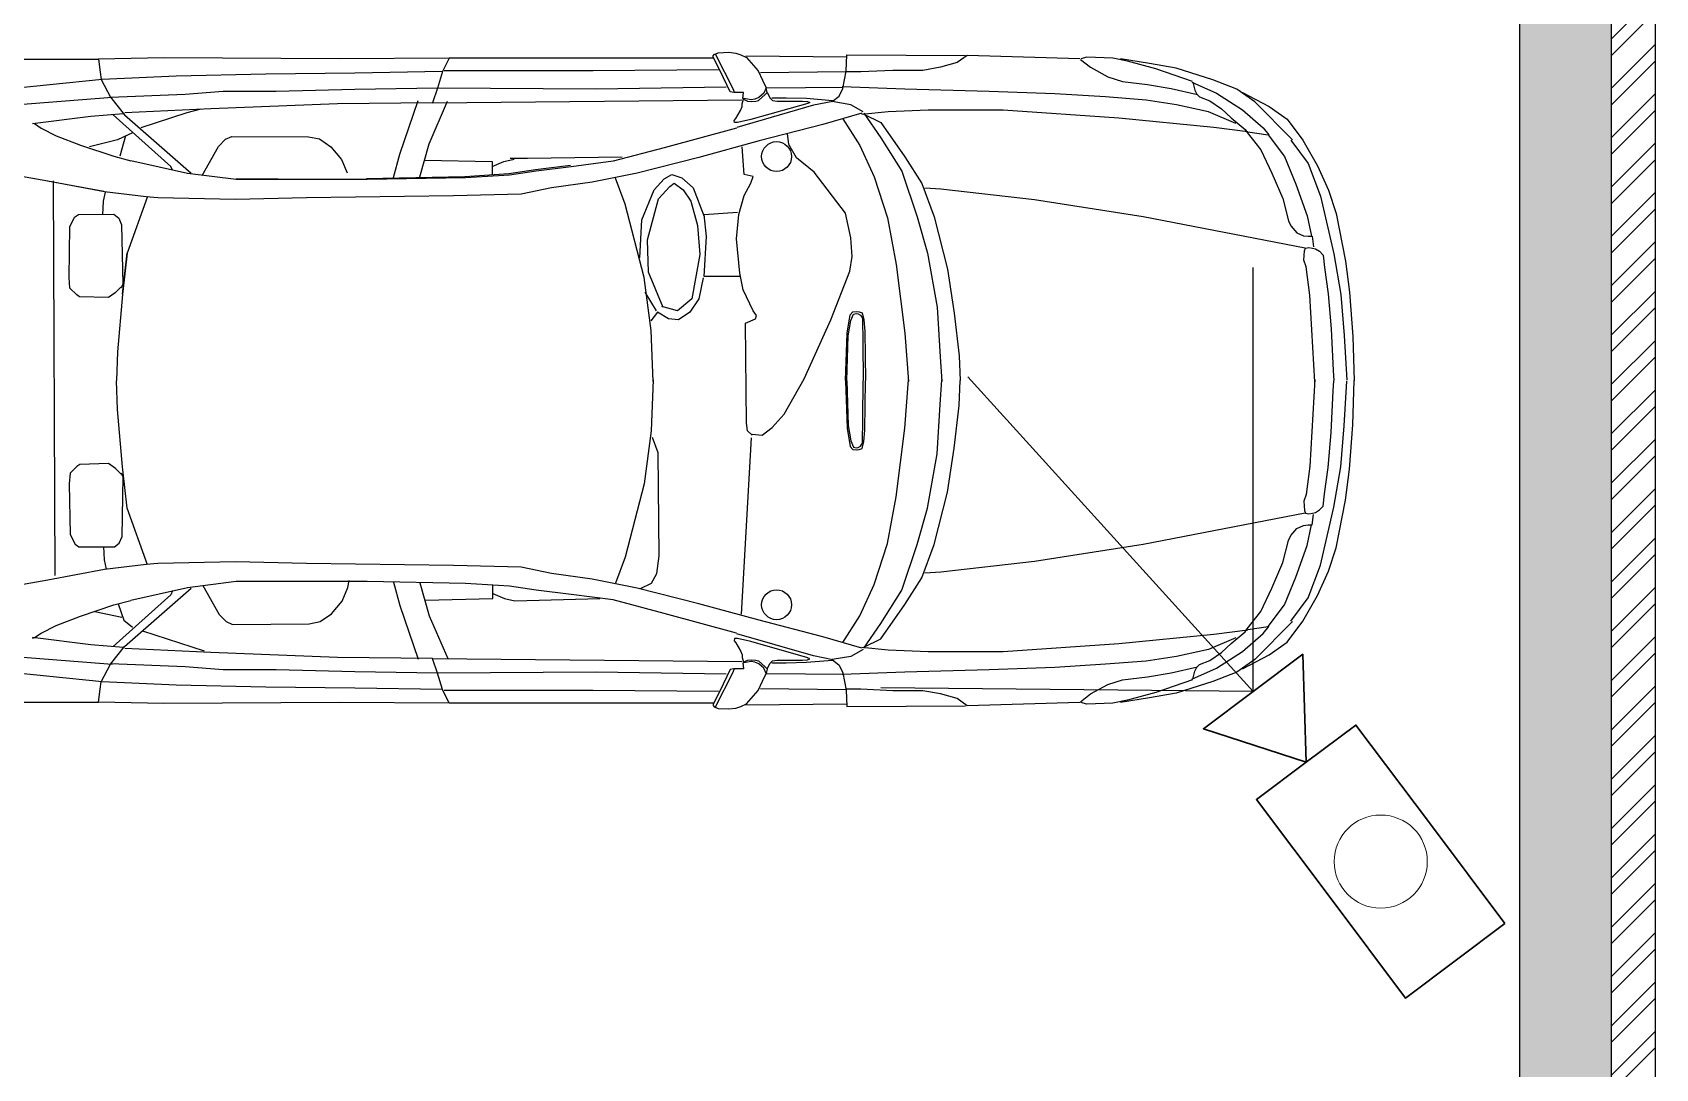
# Model space of a CAD drawing. Header units: millimetres. Extents: x 10193 to 57833, y 9963 to 44360.
# Drawn here: x 53405 to 57833, y 18398 to 21226 of the extents above; entities that cross this region are included whole.
import ezdxf

# ---------------------------------------------------------------- set-up
doc = ezdxf.new("R2010")
doc.units = ezdxf.units.MM
doc.set_wipeout_variables(frame=1)
for name, color, linetype in [('free-dwg.com', 7, 'Continuous'), ('Камеры', 7, 'Continuous'), ('Стены', 7, 'Continuous')]:
    doc.layers.add(name, color=color, linetype=linetype)

# ---------------------------------------------------------------- blocks, each defined once
blk = doc.blocks.new('видеокамера с поворотным устройством')
blk.add_wipeout([(0, 2), (8, 2), (8, -2), (0, -2)])
at = {"color": 0, "lineweight": 20}
blk.add_circle((4, 0), 1.5, dxfattribs=at)
blk.add_wipeout([(8, 0), (10.849, 2), (10.849, -2)])
at = {"color": 0, "lineweight": 30}
blk.add_lwpolyline([(0, -2), (0, 0), (0, 2), (4, 2), (8, 2), (8, 0), (8, -2), (4, -2)], close=True, dxfattribs=at)
blk.add_lwpolyline([(8, 0), (10.849, -2), (10.849, 2), (8, 0)], dxfattribs=at)

msp = doc.modelspace()

# ---------------------------------------------------------------- hatches: boundary and pattern name
at = {"layer": 'Стены'}
h = msp.add_hatch(dxfattribs=at)
h.set_pattern_fill('ANSI32', color=256, scale=10)
h.paths.add_polyline_path([(57833.4, 42702.7), (10593.4, 42702.7), (10593.4, 9962.7), (26833.4, 9962.7), (26833.4, 14962.7), (57833.4, 14962.7)])
h.paths.add_polyline_path([(10713.4, 42582.7), (57713.4, 42582.7), (57713.4, 15082.7), (26713.4, 15082.7), (26713.4, 10082.7), (10713.4, 10082.7)], flags=16)
h.paths.add_polyline_path([(10963.4, 42332.7), (57463.4, 42332.7), (57463.4, 15332.7), (26463.4, 15332.7), (26463.4, 10332.7), (10963.4, 10332.7)], flags=0)
h.paths.add_polyline_path([(57463.4, 42332.7), (10963.4, 42332.7), (10963.4, 10332.7), (26463.4, 10332.7), (26463.4, 15332.7), (57463.4, 15332.7)], flags=0)
h = msp.add_hatch(dxfattribs=at)
h.set_pattern_fill('ANSI36', color=256, scale=10)
h.paths.add_polyline_path([(57713.4, 42582.7), (10713.4, 42582.7), (10713.4, 10082.7), (26713.4, 10082.7), (26713.4, 15082.7), (57713.4, 15082.7)])
h.paths.add_polyline_path([(10963.4, 42332.7), (57463.4, 42332.7), (57463.4, 15332.7), (26463.4, 15332.7), (26463.4, 10332.7), (10963.4, 10332.7)], flags=16)

# ---------------------------------------------------------------- linework, layer by layer
at = {"layer": 'free-dwg.com'}
for p, q in [((55265.2, 21166.2), (55275.8, 21170.9)), ((55275.8, 21170.9), (55305.1, 21172.1)), ((55305.1, 21172.1), (55323.8, 21169.7)), ((55323.8, 21169.7), (55337.9, 21165)), ((53186.9, 21153.6), (53584.6, 21153.6)), ((53763, 21157), (53584.6, 21153.6)), ((53584.6, 21153.6), (53589.7, 21118.1)), ((54242.7, 21154.3), (53763, 21157)), ((54541.7, 21156.3), (54242.7, 21154.3)), ((54541.7, 21156.3), (54523.2, 21119.2)), ((55263.4, 21156.3), (54541.7, 21156.3)), ((55261.7, 21162.7), (55265.2, 21166.2)), ((55261.7, 21159.2), (55261.7, 21162.7)), ((55280.5, 21122.9), (55261.7, 21159.2)), ((55268.8, 21166.2), (55316.8, 21071.4)), ((55337.9, 21165), (55353.1, 21158)), ((55626.9, 21159), (55351, 21161.6)), ((55353.1, 21158), (55384.8, 21121.7)), ((55624.8, 21120.4), (55627, 21165.1)), ((55627, 21165.1), (55950.9, 21163)), ((55882.7, 21131.1), (55833.7, 21122.5)), ((55927.5, 21143.8), (55882.7, 21131.1)), ((55955.2, 21163), (55927.5, 21143.8)), ((56262.1, 21154.5), (55955.2, 21163)), ((56264.3, 21152.3), (56292, 21131.1)), ((56282, 21158.6), (56265, 21154.3)), ((56352.3, 21156.5), (56282, 21158.6)), ((56292, 21131.1), (56338.9, 21105.5)), ((56392.8, 21147.9), (56352.3, 21156.5)), ((56452.5, 21141.6), (56373.7, 21154.3)), ((56469.6, 21126.6), (56392.8, 21147.9)), ((56525, 21128.8), (56452.5, 21141.6)), ((56569.7, 21092.6), (56469.6, 21126.6)), ((56625.2, 21096.8), (56525, 21128.8)), ((53594.7, 21097.9), (53298.4, 21067.5)), ((53589.7, 21118.1), (53592.2, 21097.9)), ((53592.2, 21097.9), (53617.5, 21049.8)), ((53796.5, 21106.9), (53594.7, 21097.9)), ((54041.9, 21112.5), (53796.5, 21106.9)), ((54284.5, 21115.2), (54041.9, 21112.5)), ((54523.2, 21119.2), (54284.5, 21115.2)), ((54523.2, 21119.2), (54509.9, 21074.1)), ((54934.4, 21121.9), (54528.5, 21121.9)), ((55276.7, 21124.5), (54934.4, 21121.9)), ((55308.6, 21064.3), (55280.5, 21122.9)), ((55384.8, 21121.7), (55396.5, 21095.9)), ((55390.8, 21116.5), (55624.3, 21119.2)), ((55396.5, 21095.9), (55407.1, 21074.9)), ((55616.3, 21073.6), (55624.8, 21120.4)), ((55665.3, 21118.3), (55622.7, 21118.3)), ((55752.7, 21122.5), (55665.3, 21118.3)), ((55833.7, 21122.5), (55752.7, 21122.5)), ((56338.9, 21105.5), (56379.4, 21092.7)), ((56379.4, 21092.7), (56447.6, 21084.2)), ((56447.6, 21084.2), (56511.5, 21073.6)), ((56568.2, 21090.6), (56635.4, 21060.4)), ((56571, 21090.6), (56576.4, 21068.7)), ((56691.2, 21071.3), (56625.2, 21096.8)), ((53300.9, 21024.5), (53622.6, 21049.8)), ((53617.5, 21049.8), (53655.5, 21001.7)), ((53821.6, 21056.7), (53618, 21048.4)), ((53924.7, 21065.1), (53821.6, 21056.7)), ((54069.7, 21065.1), (53924.7, 21065.1)), ((54284.5, 21070.7), (54069.7, 21065.1)), ((54509.9, 21074.1), (54284.5, 21070.7)), ((54456.2, 21039.5), (54406.6, 20893.3)), ((54536.4, 21037.8), (54486.6, 20921.5)), ((54509.9, 21074.1), (54496.6, 21034.4)), ((54496.6, 21034.4), (55340.4, 21042.3)), ((54942.4, 21071.5), (54509.9, 21074.1)), ((55297.9, 21076.8), (54942.4, 21071.5)), ((55318, 21062), (55308.6, 21064.3)), ((55316.8, 21071.4), (55319.2, 21063.2)), ((55344.9, 21062), (55318, 21062)), ((55341.4, 21031.5), (55344.9, 21044.4)), ((55342.6, 21045.6), (55344.9, 21062)), ((55346.1, 21045.6), (55343.8, 21044.4)), ((55344.9, 21044.4), (55355.5, 21038.6)), ((55355.5, 21044.4), (55346.1, 21045.6)), ((55366, 21042.1), (55355.5, 21044.4)), ((55355.5, 21038.6), (55366, 21037.4)), ((55375.4, 21044.4), (55366, 21042.1)), ((55366, 21037.4), (55378.9, 21038.6)), ((55387.1, 21049.1), (55375.4, 21044.4)), ((55378.9, 21038.6), (55386, 21040.9)), ((55386, 21040.9), (55403.6, 21057.3)), ((55400, 21060.8), (55387.1, 21049.1)), ((55407.1, 21074.9), (55400, 21060.8)), ((55403.6, 21057.3), (55409.4, 21062)), ((55409.4, 21062), (55407.1, 21074.9)), ((55407.7, 21074.8), (55513.7, 21075.8)), ((55409.4, 21062), (55417.6, 21046.8)), ((55417.6, 21046.8), (55423.5, 21040.9)), ((55461.2, 21046.5), (55421.8, 21046.5)), ((55423.5, 21040.9), (55436.4, 21038.6)), ((55436.4, 21038.6), (55505.5, 21038.6)), ((55516.8, 21045.5), (55461.2, 21046.5)), ((55505.5, 21038.6), (55519.6, 21037.4)), ((55513.7, 21075.8), (55614.7, 21076.8)), ((55587.5, 21039.4), (55516.8, 21045.5)), ((55519.6, 21037.4), (55525.5, 21035.1)), ((55588.5, 21037.4), (55536, 21027.3)), ((55586.5, 21037.4), (55605.7, 21052.3)), ((55637.6, 21028.8), (55586.5, 21037.4)), ((55605.7, 21052.3), (55616.3, 21073.6)), ((55784.7, 21071.4), (55614.2, 21077.8)), ((56014.9, 21065), (55784.7, 21071.4)), ((56193.9, 21058.7), (56014.9, 21065)), ((56332.5, 21050.1), (56193.9, 21058.7)), ((56443.3, 21041.6), (56332.5, 21050.1)), ((56526.4, 21028.8), (56443.3, 21041.6)), ((56511.5, 21073.6), (56584, 21056.5)), ((56576.4, 21068.7), (56581.9, 21057.7)), ((56581.9, 21057.7), (56588.8, 21050.9)), ((56588.8, 21050.9), (56617.6, 21039.9)), ((56617.6, 21039.9), (56649.2, 21018)), ((56635.4, 21060.4), (56706.8, 21015.2)), ((56740.3, 21037.2), (56691.2, 21071.3)), ((56706.5, 21062.3), (56778.9, 21024)), ((56842.6, 20932.9), (56740.3, 21037.2)), ((53564.3, 20996.7), (53404.8, 20976.4)), ((53653, 21004.2), (53564.3, 20996.7)), ((53782.2, 20860), (53625.1, 21001.7)), ((53655.5, 21001.7), (53837.9, 20842.3)), ((53891.3, 21017.7), (53657, 21006.6)), ((53701, 20966.9), (53826.5, 21007.3)), ((53826.5, 21007.3), (53864.8, 21018)), ((54237.1, 21031.7), (53891.3, 21017.7)), ((54496.4, 21034.4), (54237.1, 21031.7)), ((55323.8, 20991.7), (55336.7, 21012.8)), ((55536, 21027.3), (55326.9, 20966.8)), ((55336.7, 21012.8), (55341.4, 21024.5)), ((55341.4, 21024.5), (55341.4, 21031.5)), ((55520.8, 21032.7), (55364.9, 20988.2)), ((55525.5, 21035.1), (55519.6, 21032.7)), ((55667.4, 21005.6), (55561.3, 20975.4)), ((55671.7, 21009.7), (55637.6, 21028.8)), ((55668.1, 21003.1), (55739.4, 21010.2)), ((55672.8, 21006.2), (55719.7, 20938.6)), ((55672.8, 21003.6), (55719.7, 20980.2)), ((55739.4, 21010.2), (55848.8, 21015)), ((55848.8, 21015), (56053.2, 21015)), ((56053.2, 21015), (56369.4, 20993.6)), ((56369.4, 20993.6), (56628.6, 20967.5)), ((56613.8, 21009.7), (56526.4, 21028.8)), ((56688.4, 20977.7), (56613.8, 21009.7)), ((56649.2, 21018), (56675.2, 20993.3)), ((56675.2, 20993.3), (56713.6, 20961.7)), ((56706.8, 21015.2), (56763, 20965.9)), ((56778.9, 21024), (56828, 20989.9)), ((53404.6, 20978.8), (53410.7, 20977.3)), ((53410.7, 20977.3), (53428.8, 20965.2)), ((53428.8, 20965.2), (53469.6, 20944)), ((53677.5, 20952.1), (53637.1, 20932.9)), ((55325.7, 20965.3), (55128.8, 20911.5)), ((55319.2, 20985.9), (55323.8, 20991.7)), ((55320.3, 20980), (55319.2, 20985.9)), ((55328.5, 20980), (55320.3, 20980)), ((55364.9, 20988.2), (55328.5, 20980)), ((55561.3, 20975.4), (55388, 20930)), ((55468.2, 20920.4), (55465.1, 20950.7)), ((55615.6, 20990.6), (55662.4, 20917.8)), ((55719.7, 20980.2), (55784.7, 20886.6)), ((56628.6, 20967.5), (56721.3, 20955.6)), ((56713.6, 20961.7), (56719.1, 20953.5)), ((56719.1, 20953.5), (56756.2, 20905.5)), ((56720.5, 20954.9), (56776.8, 20946.7)), ((56763, 20965.9), (56778.1, 20946.7)), ((56828, 20989.9), (56870.6, 20932.4)), ((53469.6, 20944), (53536.1, 20918.4)), ((53536.1, 20918.4), (53626.8, 20888.2)), ((53637.1, 20932.9), (53560.5, 20913.8)), ((53658.4, 20943.6), (53643.5, 20888.3)), ((53867.7, 20835.7), (53912, 20915.2)), ((53912, 20915.2), (53931.3, 20934.6)), ((53931.3, 20934.6), (53948.7, 20942.4)), ((53948.7, 20942.4), (54157.9, 20941.1)), ((54157.9, 20941.1), (54187.8, 20935.4)), ((54187.8, 20935.4), (54218.9, 20914.2)), ((54218.9, 20914.2), (54248.1, 20879.4)), ((54486.6, 20921.5), (54460.8, 20831.4)), ((55128.8, 20911.5), (54989.1, 20874.5)), ((55388, 20930), (55223, 20884.6)), ((55346.9, 20838.6), (55340.8, 20914.4)), ((55489.4, 20884.1), (55468.2, 20920.4)), ((55662.4, 20917.8), (55701.4, 20832)), ((55719.7, 20938.6), (55776.9, 20847.6)), ((56756.2, 20905.5), (56786.4, 20842.5)), ((56776.8, 20946.7), (56820.7, 20887.7)), ((56838.6, 20932.4), (56885.5, 20868.5)), ((56870.6, 20932.4), (56911.1, 20862.1)), ((53626.8, 20888.2), (53672.9, 20876)), ((53828, 20841.6), (53672.9, 20876)), ((53787.2, 20849.9), (53782.2, 20860)), ((54248.1, 20879.4), (54263.7, 20842.7)), ((54406.6, 20893.3), (54388.7, 20829.2)), ((54474.7, 20877.5), (54659.1, 20874)), ((54659.1, 20860), (54691.1, 20874.1)), ((54659.1, 20874), (54659.2, 20838)), ((54691.1, 20874.1), (54719.1, 20880.2)), ((54755, 20881.8), (54708.2, 20881.8)), ((55014, 20885.4), (54755, 20881.8)), ((54872.9, 20863.1), (54777, 20851.1)), ((54874.6, 20859.3), (54778.7, 20847.6)), ((54989.1, 20874.5), (54874.6, 20859.3)), ((55223, 20884.6), (55054.7, 20842.5)), ((55537.9, 20844.7), (55489.4, 20884.1)), ((55784.7, 20886.6), (55831.5, 20813.8)), ((56820.7, 20887.7), (56852.2, 20812.3)), ((56885.5, 20868.5), (56919.6, 20779.1)), ((56911.1, 20862.1), (56940.9, 20796.1)), ((53446.9, 20820.2), (53344.2, 20838.4)), ((53599.6, 20791.7), (53445.4, 20819.9)), ((53601.1, 20791.6), (53446.9, 20820.2)), ((53461.4, 20821.2), (53465.5, 19744)), ((53960.9, 20824.4), (53828, 20841.6)), ((54074.9, 20825.9), (53959.3, 20825.6)), ((54076.5, 20824.4), (53960.9, 20824.4)), ((54317.7, 20824.4), (54076.5, 20824.4)), ((54584.3, 20832.3), (54316.1, 20826.6)), ((54585.9, 20829.3), (54317.7, 20824.4)), ((54704.9, 20840), (54584.3, 20832.3)), ((54706.5, 20836.7), (54585.9, 20829.3)), ((54777, 20851.1), (54704.9, 20840)), ((54778.7, 20847.6), (54706.5, 20836.7)), ((54931.8, 20817.3), (54820.8, 20802.2)), ((55054.7, 20842.5), (54931.8, 20817.3)), ((55021.6, 20757.3), (54995.3, 20828.2)), ((55101.2, 20796.2), (55128.5, 20826.5)), ((55128.5, 20826.5), (55149.7, 20838.6)), ((55149.7, 20838.6), (55177, 20829.5)), ((55177, 20829.5), (55207.4, 20802.3)), ((55371.1, 20832.6), (55346.9, 20838.6)), ((55365.1, 20814.4), (55371.1, 20832.6)), ((55622.9, 20732.6), (55537.9, 20844.7)), ((55701.4, 20832), (55737.9, 20720.3)), ((55776.9, 20847.6), (55818.5, 20722.9)), ((56786.4, 20842.5), (56816.6, 20772.6)), ((53598.6, 20765.3), (53604.4, 20790.5)), ((53714.8, 20777.7), (53601.1, 20791.6)), ((53718.2, 20778.2), (53663.2, 20623.8)), ((53746.8, 20775.2), (53714.8, 20777.7)), ((53958.4, 20770.3), (53746.8, 20775.2)), ((54152.8, 20775.2), (53958.4, 20770.3)), ((54553.9, 20780.1), (54152.8, 20775.2)), ((54738.5, 20785.1), (54553.9, 20780.1)), ((54820.8, 20802.2), (54738.5, 20785.1)), ((55067.8, 20714.4), (55101.2, 20796.2)), ((55083, 20659.9), (55113.3, 20772)), ((55113.3, 20772), (55143.7, 20805.3)), ((55143.7, 20805.3), (55155.8, 20814.4)), ((55155.8, 20814.4), (55180.1, 20796.2)), ((55180.1, 20796.2), (55201.3, 20765.9)), ((55207.4, 20802.3), (55237.7, 20723.5)), ((55331.7, 20729.5), (55346.9, 20781.1)), ((55346.9, 20781.1), (55365.1, 20814.4)), ((55831.5, 20813.8), (55865.4, 20722.9)), ((55883.6, 20798.2), (55839.3, 20800.8)), ((56138.5, 20769.7), (55883.6, 20798.2)), ((56816.6, 20772.6), (56831.6, 20712.3)), ((56852.2, 20812.3), (56882.4, 20726)), ((56919.6, 20779.1), (56955.8, 20621.5)), ((56940.9, 20796.1), (56962.2, 20732.2)), ((53519.6, 20721.7), (53530.1, 20729.6)), ((53530.1, 20729.6), (53627, 20729.9)), ((53596.8, 20728.5), (53598.6, 20765.3)), ((53627, 20729.9), (53640.1, 20719.5)), ((55074.2, 20557.4), (55021.6, 20757.3)), ((55201.3, 20765.9), (55219.5, 20699.2)), ((55237.7, 20729.5), (55328.7, 20735.6)), ((55243.7, 20668.9), (55237.7, 20729.5)), ((55325.6, 20662.9), (55331.7, 20729.5)), ((55638, 20665.9), (55622.9, 20732.6)), ((56435.2, 20722.9), (56138.5, 20769.7)), ((56962.2, 20732.2), (56987.8, 20602.3)), ((53504.4, 20556.9), (53506.6, 20695.5)), ((53506.6, 20695.5), (53519.6, 20721.7)), ((53640.1, 20719.5), (53648, 20701.2)), ((53648, 20701.2), (53651.1, 20539)), ((55061.8, 20611.4), (55067.8, 20714.4)), ((55219.5, 20699.2), (55225.6, 20620.5)), ((55737.9, 20720.3), (55761.3, 20592.9)), ((55818.5, 20722.9), (55847.1, 20624.1)), ((55865.4, 20722.9), (55901.8, 20579.9)), ((56877.5, 20637.1), (56435.2, 20722.9)), ((56831.6, 20712.3), (56838.5, 20698.6)), ((56838.5, 20698.6), (56855, 20679.4)), ((56882.4, 20726), (56894.8, 20669.8)), ((55086, 20572), (55083, 20659.9)), ((55237.7, 20559.9), (55243.7, 20668.9)), ((55334.7, 20569), (55325.6, 20662.9)), ((55641.1, 20614.4), (55638, 20665.9)), ((56855, 20679.4), (56872.8, 20671.1)), ((56872.8, 20671.1), (56885.2, 20669.8)), ((56878.6, 20637.3), (56887.1, 20639)), ((56885.2, 20669.8), (56896.1, 20669.8)), ((56887.1, 20639), (56897.4, 20637.3)), ((56896.1, 20669.8), (56900.2, 20641)), ((53662.2, 20624.2), (53649.4, 20511.6)), ((53663.2, 20623.8), (53650.1, 20511.3)), ((55225.6, 20620.5), (55204.3, 20499.3)), ((55635, 20575), (55641.1, 20614.4)), ((55847.1, 20624.1), (55873.2, 20475.9)), ((56873.5, 20604.9), (56875.2, 20630.5)), ((56880.3, 20586.1), (56873.5, 20604.9)), ((56875.2, 20630.5), (56878.6, 20637.3)), ((56897.4, 20637.3), (56905.9, 20635.6)), ((56905.9, 20635.6), (56916.1, 20628.8)), ((56916.1, 20628.8), (56926.4, 20618.5)), ((56926.4, 20618.5), (56929.8, 20584.4)), ((56955.8, 20621.5), (56975, 20510.8)), ((56987.8, 20602.3), (56998.5, 20517.2)), ((53507.1, 20528.1), (53504.4, 20556.9)), ((55092.6, 20412.8), (55074.2, 20557.4)), ((55125.5, 20475), (55086, 20572)), ((55234.6, 20556.8), (55222.5, 20499.3)), ((55334.7, 20559.9), (55237.7, 20559.9)), ((55343.8, 20523.5), (55334.7, 20569)), ((55583.4, 20441.7), (55635, 20575)), ((55761.3, 20592.9), (55784.7, 20405.7)), ((55901.8, 20579.9), (55920, 20460.3)), ((56890.5, 20509.4), (56880.3, 20586.1)), ((56929.8, 20584.4), (56940, 20512.8)), ((53525.5, 20509.9), (53507.1, 20528.1)), ((53533.3, 20504.7), (53525.5, 20509.9)), ((53630.2, 20515.4), (53611.9, 20502.3)), ((53645.9, 20531.1), (53630.2, 20515.4)), ((53650.1, 20511.3), (53637, 20354.3)), ((53651.1, 20539), (53645.9, 20528.5)), ((55107.3, 20465.9), (55076.9, 20517.4)), ((55371.1, 20465.9), (55343.8, 20523.5)), ((56904.2, 20272.4), (56890.5, 20509.4)), ((56940, 20512.8), (56948.6, 20417.3)), ((56975, 20510.8), (56983.6, 20398.6)), ((56998.5, 20517.2), (57007, 20396.5)), ((53611.9, 20502.3), (53533.3, 20504.7)), ((55110.3, 20462.9), (55092.1, 20438.7)), ((55140.6, 20444.7), (55110.3, 20462.9)), ((55164.9, 20465.9), (55122.4, 20478)), ((55204.3, 20499.3), (55164.9, 20465.9)), ((55198.3, 20462.9), (55167.9, 20441.7)), ((55222.5, 20499.3), (55198.3, 20462.9)), ((55380.2, 20453.8), (55371.1, 20465.9)), ((55636.3, 20455.6), (55643.6, 20463.9)), ((55643.6, 20463.9), (55651.8, 20464.8)), ((55651.8, 20464.8), (55660, 20463.9)), ((55660, 20463.9), (55668.3, 20461.1)), ((55668.3, 20461.1), (55672.8, 20442)), ((55873.2, 20475.9), (55881, 20340.7)), ((55167.9, 20441.7), (55140.6, 20444.7)), ((55349.9, 20432.6), (55377.2, 20444.7)), ((55352.9, 20159.9), (55349.9, 20432.6)), ((55377.2, 20444.7), (55380.2, 20453.8)), ((55510.6, 20281.1), (55583.4, 20441.7)), ((55628.1, 20405.5), (55636.3, 20455.6)), ((55630.8, 20398.2), (55638.1, 20440.1)), ((55638.1, 20440.1), (55645.4, 20457.5)), ((55645.4, 20457.5), (55651.8, 20459.3)), ((55651.8, 20459.3), (55657.3, 20458.4)), ((55657.3, 20458.4), (55663.7, 20454.7)), ((55663.7, 20454.7), (55669.2, 20446.5)), ((55669.2, 20446.5), (55670.1, 20379)), ((55672.8, 20442), (55675.6, 20410.9)), ((55920, 20460.3), (55933, 20343.3)), ((56948.6, 20417.3), (56953.7, 20303.1)), ((55097.9, 20273.5), (55092.6, 20412.8)), ((55623.5, 20275.9), (55628.1, 20405.5)), ((55627.2, 20275.9), (55630.8, 20398.2)), ((55670.1, 20379), (55671, 20275.9)), ((55675.6, 20410.9), (55677.4, 20275.9)), ((55784.7, 20405.7), (55795.1, 20273.2)), ((56983.6, 20398.6), (56990.8, 20276.8)), ((57007, 20396.5), (57011.4, 20275.5)), ((53637, 20354.3), (53634.4, 20275.8)), ((55881, 20340.7), (55886.2, 20273.2)), ((55933, 20343.3), (55935.6, 20275.8)), ((56953.7, 20303.1), (56955.4, 20275.8)), ((53637, 20197.1), (53634.4, 20275.6)), ((55097.9, 20277.9), (55092.6, 20138.6)), ((55456, 20184.1), (55510.6, 20281.1)), ((55623.5, 20275.6), (55628.1, 20146)), ((55627.2, 20275.6), (55630.8, 20153.3)), ((55670.1, 20172.4), (55671, 20275.6)), ((55675.6, 20140.5), (55677.4, 20275.6)), ((55784.7, 20145.7), (55795.1, 20278.3)), ((55881, 20210.7), (55886.2, 20278.3)), ((55933, 20208.1), (55935.6, 20275.7)), ((56904.2, 20279), (56890.5, 20042)), ((56948.6, 20134.1), (56953.7, 20248.3)), ((56953.7, 20248.3), (56955.4, 20275.6)), ((56983.6, 20152.8), (56990.8, 20274.7)), ((57007, 20155), (57011.4, 20276)), ((53650.1, 20040.1), (53637, 20197.1)), ((55873.2, 20075.5), (55881, 20210.7)), ((55920, 20091.1), (55933, 20208.1)), ((55356, 20138.7), (55352.9, 20159.9)), ((55422.7, 20147.8), (55456, 20184.1)), ((55630.8, 20153.3), (55638.1, 20111.3)), ((55669.2, 20104.9), (55670.1, 20172.4)), ((56975, 20040.7), (56983.6, 20152.8)), ((56998.5, 20034.3), (57007, 20155)), ((55092.6, 20138.6), (55074.2, 19994)), ((55111.6, 20079), (55096.8, 20120.5)), ((55339.6, 19638.1), (55366.3, 20119.2)), ((55368.1, 20126.6), (55356, 20138.7)), ((55368.1, 20129.6), (55395.4, 20126.6)), ((55395.4, 20126.6), (55422.7, 20147.8)), ((55628.1, 20146), (55636.3, 20095.8)), ((55638.1, 20111.3), (55645.4, 20094)), ((55668.3, 20090.3), (55672.8, 20109.5)), ((55672.8, 20109.5), (55675.6, 20140.5)), ((55761.3, 19958.5), (55784.7, 20145.7)), ((56940, 20038.6), (56948.6, 20134.1)), ((55114.6, 19797.2), (55111.6, 20079)), ((55636.3, 20095.8), (55643.6, 20087.6)), ((55643.6, 20087.6), (55651.8, 20086.7)), ((55645.4, 20094), (55651.8, 20092.1)), ((55651.8, 20092.1), (55657.3, 20093.1)), ((55651.8, 20086.7), (55660, 20087.6)), ((55657.3, 20093.1), (55663.7, 20096.7)), ((55660, 20087.6), (55668.3, 20090.3)), ((55663.7, 20096.7), (55669.2, 20104.9)), ((55847.1, 19927.3), (55873.2, 20075.5)), ((55901.8, 19971.5), (55920, 20091.1)), ((53507.8, 20023.2), (53505.2, 19994.4)), ((53526.1, 20041.5), (53507.8, 20023.2)), ((53534, 20046.7), (53526.1, 20041.5)), ((53612.5, 20049.3), (53534, 20046.7)), ((53630.9, 20036.3), (53612.5, 20049.3)), ((53646.6, 20020.6), (53630.9, 20036.3)), ((53651.8, 20012.7), (53646.6, 20023.2)), ((53663.2, 19927.6), (53650.1, 20040.1)), ((56890.5, 20042), (56880.3, 19965.3)), ((56929.8, 19967), (56940, 20038.6)), ((56955.8, 19929.9), (56975, 20040.7)), ((56987.8, 19949.1), (56998.5, 20034.3)), ((53505.2, 19994.4), (53507.8, 19855.8)), ((53649.2, 19850.5), (53651.8, 20012.7)), ((55074.2, 19994), (55021.6, 19794.2)), ((55737.9, 19831.2), (55761.3, 19958.5)), ((55865.4, 19828.6), (55901.8, 19971.5)), ((56880.3, 19965.3), (56873.5, 19946.5)), ((56873.5, 19946.5), (56875.2, 19921)), ((56916.1, 19922.7), (56926.4, 19932.9)), ((56919.6, 19772.4), (56955.8, 19929.9)), ((56926.4, 19932.9), (56929.8, 19967)), ((56962.2, 19819.2), (56987.8, 19949.1)), ((53718.2, 19773.2), (53663.2, 19927.6)), ((55818.5, 19828.6), (55847.1, 19927.3)), ((56877.5, 19914.4), (56435.2, 19828.6)), ((56875.2, 19921), (56878.6, 19914.1)), ((56878.6, 19914.1), (56887.1, 19912.4)), ((56887.1, 19912.4), (56897.4, 19914.1)), ((56896.1, 19881.7), (56900.2, 19910.5)), ((56897.4, 19914.1), (56905.9, 19915.9)), ((56905.9, 19915.9), (56916.1, 19922.7)), ((53507.8, 19855.8), (53520.9, 19829.6)), ((53641.3, 19832.2), (53649.2, 19850.5)), ((56831.6, 19839.2), (56838.5, 19852.9)), ((56838.5, 19852.9), (56855, 19872.1)), ((56855, 19872.1), (56872.8, 19880.3)), ((56872.8, 19880.3), (56885.2, 19881.7)), ((56882.4, 19825.5), (56894.8, 19881.7)), ((56885.2, 19881.7), (56896.1, 19881.7)), ((53520.9, 19829.6), (53531.4, 19821.8)), ((53531.4, 19821.8), (53628.3, 19821.8)), ((53598.1, 19823.1), (53600, 19786.3)), ((53628.3, 19821.8), (53641.3, 19832.2)), ((55108.7, 19749.7), (55114.6, 19797.2)), ((55701.4, 19719.4), (55737.9, 19831.2)), ((55776.9, 19703.8), (55818.5, 19828.6)), ((55831.5, 19737.6), (55865.4, 19828.6)), ((56435.2, 19828.6), (56138.5, 19781.8)), ((56816.6, 19778.9), (56831.6, 19839.2)), ((56852.2, 19739.1), (56882.4, 19825.5)), ((56940.9, 19755.3), (56962.2, 19819.2)), ((53601.1, 19759.9), (53446.9, 19731.2)), ((53600, 19786.3), (53605.8, 19761.1)), ((53714.8, 19773.8), (53601.1, 19759.9)), ((53746.8, 19776.2), (53714.8, 19773.8)), ((53958.4, 19781.1), (53746.8, 19776.2)), ((54152.8, 19776.2), (53958.4, 19781.1)), ((54553.9, 19771.3), (54152.8, 19776.2)), ((54738.5, 19766.4), (54553.9, 19771.3)), ((54820.8, 19749.3), (54738.5, 19766.4)), ((55021.6, 19794.2), (54995.3, 19723.2)), ((55883.6, 19753.2), (55839.3, 19750.6)), ((56138.5, 19781.8), (55883.6, 19753.2)), ((56786.4, 19708.9), (56816.6, 19778.9)), ((56885.5, 19682.9), (56919.6, 19772.4)), ((56911.1, 19689.3), (56940.9, 19755.3)), ((53446.9, 19731.2), (53344.2, 19713.1)), ((53655.5, 19549.7), (53837.9, 19709.1)), ((53828, 19709.8), (53672.9, 19675.4)), ((53960.9, 19727), (53828, 19709.8)), ((53869.3, 19716.6), (53913.8, 19637.3)), ((54076.5, 19727), (53960.9, 19727)), ((54317.7, 19727), (54076.5, 19727)), ((54249.8, 19674), (54265.3, 19710.8)), ((54265.3, 19710.8), (54269.1, 19730.1)), ((54585.9, 19722.1), (54317.7, 19727)), ((54408.3, 19660.6), (54390.3, 19724.6)), ((54488.5, 19632.6), (54462.4, 19722.6)), ((54706.5, 19714.7), (54585.9, 19722.1)), ((54660.8, 19680.6), (54660.8, 19716.6)), ((54778.7, 19703.9), (54706.5, 19714.7)), ((54931.8, 19734.1), (54820.8, 19749.3)), ((55054.7, 19708.9), (54931.8, 19734.1)), ((55223, 19666.9), (55054.7, 19708.9)), ((55064.1, 19708.2), (55093.8, 19723)), ((55093.8, 19723), (55108.7, 19749.7)), ((55662.4, 19633.6), (55701.4, 19719.4)), ((55784.7, 19664.8), (55831.5, 19737.6)), ((56756.2, 19645.9), (56786.4, 19708.9)), ((56820.7, 19663.7), (56852.2, 19739.1)), ((53782.2, 19691.4), (53625.1, 19549.7)), ((53626.8, 19663.3), (53672.9, 19675.4)), ((53638.8, 19666.3), (53654.3, 19621.8)), ((53787.2, 19701.6), (53782.2, 19691.4)), ((54220.7, 19639.2), (54249.8, 19674)), ((54476.5, 19676.6), (54660.8, 19680.6)), ((54660.8, 19694.6), (54692.8, 19680.6)), ((54692.8, 19680.6), (54720.9, 19674.6)), ((54720.9, 19674.6), (54953.2, 19680.6)), ((54874.6, 19692.1), (54778.7, 19703.9)), ((54989.1, 19677), (54874.6, 19692.1)), ((55128.8, 19640), (54989.1, 19677)), ((55388, 19621.5), (55223, 19666.9)), ((55719.7, 19612.8), (55776.9, 19703.8)), ((55719.7, 19571.2), (55784.7, 19664.8)), ((56776.8, 19604.8), (56820.7, 19663.7)), ((56838.6, 19619), (56885.5, 19682.9)), ((56870.6, 19619), (56911.1, 19689.3)), ((53469.6, 19607.4), (53536.1, 19633.1)), ((53536.1, 19633.1), (53626.8, 19663.3)), ((53648.4, 19629.5), (53574.8, 19645)), ((53654.3, 19621.8), (53677.5, 19602.4)), ((53913.8, 19637.3), (53933.2, 19617.9)), ((54189.7, 19617.9), (54220.7, 19639.2)), ((54458.4, 19514.5), (54408.3, 19660.6)), ((54538.6, 19516.5), (54488.5, 19632.6)), ((55325.7, 19586.2), (55128.8, 19640)), ((55561.3, 19576.1), (55388, 19621.5)), ((55615.6, 19560.8), (55662.4, 19633.6)), ((56719.1, 19597.9), (56756.2, 19645.9)), ((53564.3, 19554.8), (53404.8, 19575)), ((53410.7, 19574.2), (53428.8, 19586.3)), ((53428.8, 19586.3), (53469.6, 19607.4)), ((53704.6, 19592.8), (53873.2, 19538.6)), ((53933.2, 19617.9), (53950.6, 19610.2)), ((53950.6, 19610.2), (54159.8, 19612.1)), ((54159.8, 19612.1), (54189.7, 19617.9)), ((55536, 19524.1), (55326.9, 19584.6)), ((55667.4, 19545.8), (55561.3, 19576.1)), ((55672.8, 19545.2), (55719.7, 19612.8)), ((56369.4, 19557.8), (56628.6, 19584)), ((56628.6, 19584), (56721.3, 19595.8)), ((56675.2, 19558.2), (56713.6, 19589.7)), ((56706.8, 19536.2), (56763, 19585.6)), ((56713.6, 19589.7), (56719.1, 19597.9)), ((56720.5, 19596.5), (56776.8, 19604.8)), ((56842.6, 19618.6), (56740.3, 19514.2)), ((56763, 19585.6), (56778.1, 19604.8)), ((56828, 19561.5), (56870.6, 19619)), ((53404.6, 19572.7), (53410.7, 19574.2)), ((53653, 19547.2), (53564.3, 19554.8)), ((53617.5, 19501.6), (53655.5, 19549.7)), ((53891.3, 19533.7), (53657, 19544.8)), ((54237.1, 19519.8), (53891.3, 19533.7)), ((55320.3, 19571.4), (55319.2, 19565.6)), ((55319.2, 19565.6), (55323.8, 19559.7)), ((55328.5, 19571.4), (55320.3, 19571.4)), ((55323.8, 19559.7), (55336.7, 19538.6)), ((55364.9, 19563.2), (55328.5, 19571.4)), ((55336.7, 19538.6), (55341.4, 19526.9)), ((55520.8, 19518.7), (55364.9, 19563.2)), ((55671.7, 19541.8), (55637.6, 19522.6)), ((55668.1, 19548.3), (55739.4, 19541.2)), ((55672.8, 19547.8), (55719.7, 19571.2)), ((55739.4, 19541.2), (55848.8, 19536.5)), ((55848.8, 19536.5), (56053.2, 19536.5)), ((56053.2, 19536.5), (56369.4, 19557.8)), ((56613.8, 19541.8), (56526.4, 19522.6)), ((56688.4, 19573.7), (56613.8, 19541.8)), ((56617.6, 19511.5), (56649.2, 19533.5)), ((56635.4, 19491), (56706.8, 19536.2)), ((56649.2, 19533.5), (56675.2, 19558.2)), ((56778.9, 19527.5), (56828, 19561.5)), ((53300.9, 19526.9), (53622.6, 19501.6)), ((53592.2, 19453.6), (53617.5, 19501.6)), ((53821.6, 19494.7), (53618, 19503.1)), ((53924.7, 19486.3), (53821.6, 19494.7)), ((54069.7, 19486.3), (53924.7, 19486.3)), ((54284.5, 19480.8), (54069.7, 19486.3)), ((54496.4, 19517), (54237.1, 19519.8)), ((54496.6, 19517.1), (55340.4, 19509.1)), ((54509.9, 19477.3), (54496.6, 19517.1)), ((55308.6, 19487.1), (55280.5, 19428.5)), ((55318, 19489.4), (55308.6, 19487.1)), ((55316.8, 19480.1), (55319.2, 19488.3)), ((55344.9, 19489.4), (55318, 19489.4)), ((55341.4, 19526.9), (55341.4, 19519.9)), ((55341.4, 19519.9), (55344.9, 19507)), ((55342.6, 19505.8), (55344.9, 19489.4)), ((55346.1, 19505.8), (55343.8, 19507)), ((55344.9, 19507), (55355.5, 19512.9)), ((55355.5, 19507), (55346.1, 19505.8)), ((55355.5, 19512.9), (55366, 19514)), ((55366, 19509.4), (55355.5, 19507)), ((55366, 19514), (55378.9, 19512.9)), ((55375.4, 19507), (55366, 19509.4)), ((55387.1, 19502.3), (55375.4, 19507)), ((55378.9, 19512.9), (55386, 19510.5)), ((55386, 19510.5), (55403.6, 19494.1)), ((55400, 19490.6), (55387.1, 19502.3)), ((55407.1, 19476.6), (55400, 19490.6)), ((55403.6, 19494.1), (55409.4, 19489.4)), ((55409.4, 19489.4), (55407.1, 19476.6)), ((55409.4, 19489.4), (55417.6, 19504.7)), ((55417.6, 19504.7), (55423.5, 19510.5)), ((55461.2, 19504.9), (55421.8, 19504.9)), ((55423.5, 19510.5), (55436.4, 19512.9)), ((55436.4, 19512.9), (55505.5, 19512.9)), ((55516.8, 19505.9), (55461.2, 19504.9)), ((55505.5, 19512.9), (55519.6, 19514)), ((55587.5, 19512), (55516.8, 19505.9)), ((55525.5, 19516.4), (55519.6, 19518.7)), ((55519.6, 19514), (55525.5, 19516.4)), ((55588.5, 19514), (55536, 19524.1)), ((55637.6, 19522.6), (55586.5, 19514.1)), ((55586.5, 19514.1), (55605.7, 19499.2)), ((55605.7, 19499.2), (55616.3, 19477.9)), ((56014.9, 19486.4), (55784.7, 19480)), ((56193.9, 19492.8), (56014.9, 19486.4)), ((56332.5, 19501.3), (56193.9, 19492.8)), ((56443.3, 19509.8), (56332.5, 19501.3)), ((56526.4, 19522.6), (56443.3, 19509.8)), ((56511.5, 19477.9), (56584, 19494.9)), ((56568.2, 19460.8), (56635.4, 19491)), ((56576.4, 19482.8), (56581.9, 19493.7)), ((56581.9, 19493.7), (56588.8, 19500.6)), ((56588.8, 19500.6), (56617.6, 19511.5)), ((56740.3, 19514.2), (56691.2, 19480.2)), ((56706.5, 19489.1), (56778.9, 19527.5)), ((53594.7, 19453.6), (53298.4, 19483.9)), ((53589.7, 19433.3), (53592.2, 19453.6)), ((53796.5, 19444.5), (53594.7, 19453.6)), ((54041.9, 19439), (53796.5, 19444.5)), ((54509.9, 19477.3), (54284.5, 19480.8)), ((54942.4, 19479.9), (54509.9, 19477.3)), ((54523.2, 19432.2), (54509.9, 19477.3)), ((55297.9, 19474.6), (54942.4, 19479.9)), ((55268.8, 19385.2), (55316.8, 19480.1)), ((55384.8, 19429.7), (55396.5, 19455.5)), ((55396.5, 19455.5), (55407.1, 19476.6)), ((55407.7, 19476.7), (55513.7, 19475.7)), ((55513.7, 19475.7), (55614.7, 19474.7)), ((55784.7, 19480), (55614.2, 19473.6)), ((55616.3, 19477.9), (55624.8, 19431)), ((56292, 19420.4), (56338.9, 19445.9)), ((56338.9, 19445.9), (56379.4, 19458.7)), ((56379.4, 19458.7), (56447.6, 19467.2)), ((56447.6, 19467.2), (56511.5, 19477.9)), ((56569.7, 19458.9), (56469.6, 19424.8)), ((56625.2, 19454.6), (56525, 19422.7)), ((56571, 19460.8), (56576.4, 19482.8)), ((56691.2, 19480.2), (56625.2, 19454.6)), ((53186.9, 19397.9), (53584.6, 19397.9)), ((53584.6, 19397.9), (53589.7, 19433.3)), ((53763, 19394.4), (53584.6, 19397.9)), ((54284.5, 19436.2), (54041.9, 19439)), ((54523.2, 19432.2), (54284.5, 19436.2)), ((54541.7, 19395.1), (54523.2, 19432.2)), ((54934.4, 19429.6), (54528.5, 19429.6)), ((55276.7, 19426.9), (54934.4, 19429.6)), ((55280.5, 19428.5), (55261.7, 19392.2)), ((55353.1, 19393.4), (55384.8, 19429.7)), ((55390.8, 19434.9), (55624.3, 19432.2)), ((55665.3, 19433.2), (55622.7, 19433.2)), ((55624.8, 19431), (55627, 19386.3)), ((55752.7, 19428.9), (55665.3, 19433.2)), ((55833.7, 19428.9), (55752.7, 19428.9)), ((55882.7, 19420.4), (55833.7, 19428.9)), ((55927.5, 19407.6), (55882.7, 19420.4)), ((55955.2, 19388.4), (55927.5, 19407.6)), ((56264.3, 19399.1), (56292, 19420.4)), ((56392.8, 19403.5), (56352.3, 19395)), ((56452.5, 19409.9), (56373.7, 19397.1)), ((56469.6, 19424.8), (56392.8, 19403.5)), ((56525, 19422.7), (56452.5, 19409.9)), ((54242.7, 19397.2), (53763, 19394.4)), ((54541.7, 19395.1), (54242.7, 19397.2)), ((55263.4, 19395.1), (54541.7, 19395.1)), ((55261.7, 19392.2), (55261.7, 19388.7)), ((55261.7, 19388.7), (55265.2, 19385.2)), ((55265.2, 19385.2), (55275.8, 19380.5)), ((55275.8, 19380.5), (55305.1, 19379.4)), ((55305.1, 19379.4), (55323.8, 19381.7)), ((55323.8, 19381.7), (55337.9, 19386.4)), ((55337.9, 19386.4), (55353.1, 19393.4)), ((55626.9, 19392.5), (55351, 19389.8)), ((55627, 19386.3), (55950.9, 19388.4)), ((56262.1, 19397), (55955.2, 19388.4)), ((56282, 19392.8), (56265, 19397.1)), ((56352.3, 19395), (56282, 19392.8))]:
    msp.add_line(p, q, dxfattribs=at)
for centre in [(55435.1, 20887.4), (55435.1, 19664)]:
    msp.add_circle(centre, 40.8, dxfattribs=at)
at = {"layer": 'Стены'}
for p, q in [((57833.4, 14962.7), (57833.4, 42702.7)), ((57713.4, 15082.7), (57713.4, 42582.7)), ((57463.4, 15332.7), (57463.4, 42332.7))]:
    msp.add_line(p, q, dxfattribs=at)

# ---------------------------------------------------------------- next in the draw order: block references
at = {"layer": 'Камеры', "color": 242, "true_color": 0xcd2027, "xscale": 84.73870062199373, "yscale": 84.73870062199373, "zscale": 84.73870062199373, "rotation": 126.8853458814161}
msp.add_blockref('видеокамера с поворотным устройством', (57287, 18691.7), dxfattribs=at)

# ---------------------------------------------------------------- next in the draw order: linework, layer by layer
at = {"layer": 'Камеры', "color": 242, "true_color": 0xcd2027}
for q in [(56735.2, 20584.6), (55957.1, 20286.2), (55719.7, 19437.3)]:
    msp.add_line((56735.2, 19427.1), q, dxfattribs=at)

doc.saveas('drawing.dxf')
